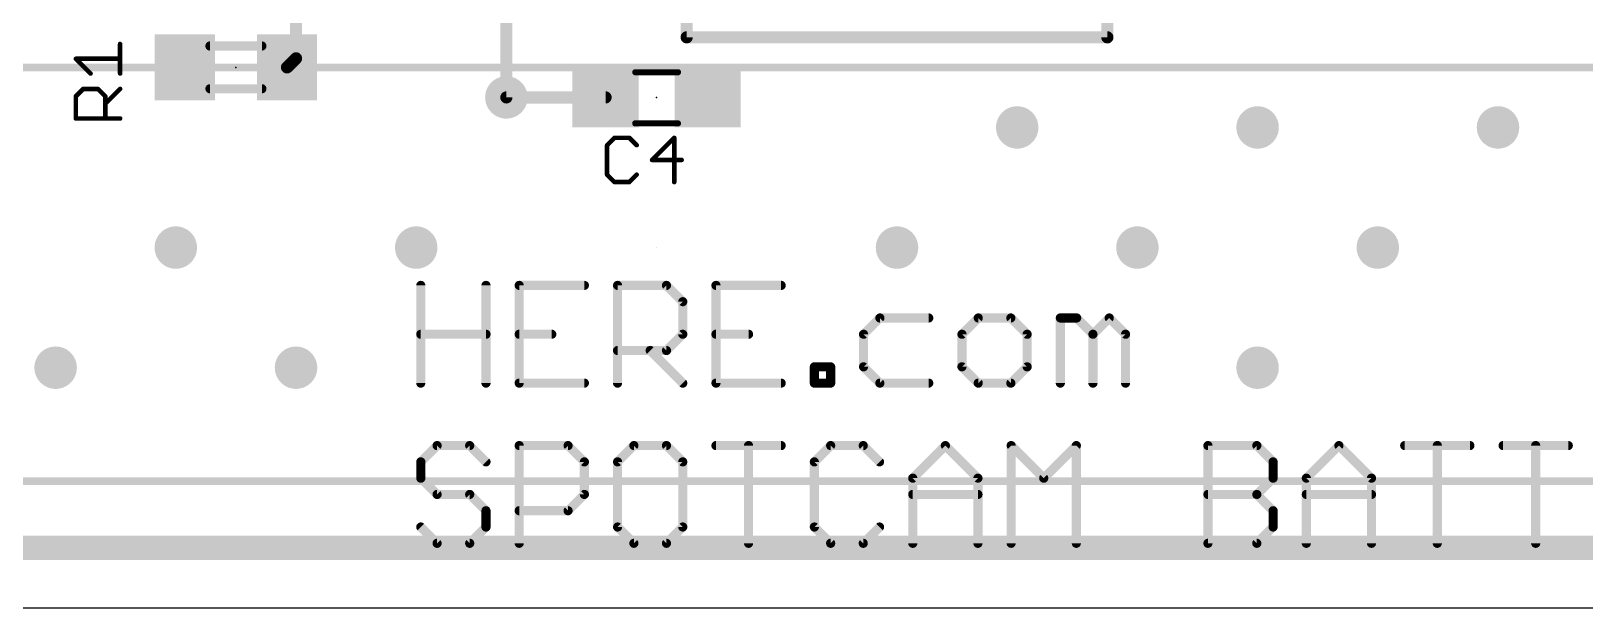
# Model space of a CAD drawing. Extents: x -1 to 111, y 0 to 43.
# Drawn here: x 54.59 to 80.45, y 0 to 9.6 of the extents above; entities that cross this region are included whole.
import ezdxf

# ---------------------------------------------------------------- set-up
doc = ezdxf.new("R2010")
doc.units = 0
for name, color, linetype in [('1', 22, 'CONTINUOUS'), ('15', 4, 'CONTINUOUS'), ('16', 175, 'CONTINUOUS'), ('18', 82, 'CONTINUOUS'), ('19', 53, 'CONTINUOUS'), ('2', 2, 'CONTINUOUS'), ('20', 7, 'CONTINUOUS'), ('21', 253, 'CONTINUOUS'), ('22', 253, 'CONTINUOUS'), ('23', 7, 'CONTINUOUS'), ('25', 253, 'CONTINUOUS'), ('51', 253, 'CONTINUOUS')]:
    doc.layers.add(name, color=color, linetype=linetype)

# ---------------------------------------------------------------- blocks, each defined once
blk = doc.blocks.new('RECT')
blk.add_solid([(-0.5, -0.5), (0.5, -0.5), (-0.5, 0.5), (0.5, 0.5)])
blk = doc.blocks.new('ROUNDV')
at = {"const_width": 0.5}
blk.add_lwpolyline([(0, -0.25, 1), (0, 0.25, 1), (0, -0.25)], format="xyb", dxfattribs=at)

msp = doc.modelspace()

# ---------------------------------------------------------------- linework, layer by layer
at = {"layer": '1'}
for points, const_width in [([(72.5, 9.5), (72.5, 17)], 0.2032), ([(65.5, 13.5), (65.5, 9.5)], 0.2032), ([(59, 9.15), (59, 10)], 0.2032), ([(65.5, 9.5), (72.5, 9.5)], 0.2032), ([(58.85, 9), (59, 9.15)], 0.2032), ([(62.5, 8.5), (64.15, 8.5)], 0.2032), ([(61.0762, 3.7432), (61.0762, 5.3702)], 0.1524), ([(62.1609, 5.3702), (62.1609, 3.7432)], 0.1524), ([(63.798, 5.3702), (62.7134, 5.3702)], 0.1524), ([(62.7134, 5.3702), (62.7134, 3.7432)], 0.1524), ([(64.3505, 3.7432), (64.3505, 5.3702)], 0.1524), ([(64.3505, 5.3702), (65.164, 5.3702)], 0.1524), ([(65.164, 5.3702), (65.4352, 5.099)], 0.1524), ([(67.0723, 5.3702), (65.9877, 5.3702)], 0.1524), ([(65.9877, 5.3702), (65.9877, 3.7432)], 0.1524), ([(65.4352, 5.099), (65.4352, 4.5567)], 0.1524), ([(68.7146, 4.8279), (68.4434, 4.5567)], 0.1524), ([(69.5281, 4.8279), (68.7146, 4.8279)], 0.1524), ([(70.3517, 4.8279), (70.0806, 4.5567)], 0.1524), ([(70.8941, 4.8279), (70.3517, 4.8279)], 0.1524), ([(71.1652, 4.5567), (70.8941, 4.8279)], 0.1524), ([(71.7177, 3.7432), (71.7177, 4.8279)], 0.1524), ([(71.7177, 4.8279), (71.9889, 4.8279)], 0.1524), ([(71.9889, 4.8279), (72.26, 4.5567)], 0.1524), ([(72.26, 4.5567), (72.5312, 4.8279)], 0.1524), ([(72.5312, 4.8279), (72.8024, 4.5567)], 0.1524), ([(61.0762, 4.5567), (62.1609, 4.5567)], 0.1524), ([(62.7134, 4.5567), (63.2557, 4.5567)], 0.1524), ([(65.4352, 4.5567), (65.164, 4.2855)], 0.1524), ([(65.9877, 4.5567), (66.53, 4.5567)], 0.1524), ([(68.4434, 4.5567), (68.4434, 4.0144)], 0.1524), ([(70.0806, 4.5567), (70.0806, 4.0144)], 0.1524), ([(71.1652, 4.0144), (71.1652, 4.5567)], 0.1524), ([(72.26, 4.5567), (72.26, 3.7432)], 0.1524), ([(72.8024, 4.5567), (72.8024, 3.7432)], 0.1524), ([(65.164, 4.2855), (64.3505, 4.2855)], 0.1524), ([(64.8928, 4.2855), (65.4352, 3.7432)], 0.1524), ([(67.6248, 3.7432), (67.6248, 4.0144)], 0.1524), ([(67.6248, 4.0144), (67.896, 4.0144)], 0.1524), ([(67.896, 4.0144), (67.896, 3.7432)], 0.1524), ([(68.4434, 4.0144), (68.7146, 3.7432)], 0.1524), ([(70.0806, 4.0144), (70.3517, 3.7432)], 0.1524), ([(70.8941, 3.7432), (71.1652, 4.0144)], 0.1524), ([(62.7134, 3.7432), (63.798, 3.7432)], 0.1524), ([(65.9877, 3.7432), (67.0723, 3.7432)], 0.1524), ([(67.896, 3.7432), (67.6248, 3.7432)], 0.1524), ([(68.7146, 3.7432), (69.5281, 3.7432)], 0.1524), ([(70.3517, 3.7432), (70.8941, 3.7432)], 0.1524), ([(61.3474, 2.7032), (61.0762, 2.432)], 0.1524), ([(61.8897, 2.7032), (61.3474, 2.7032)], 0.1524), ([(62.1609, 2.432), (61.8897, 2.7032)], 0.1524), ([(62.7134, 1.0762), (62.7134, 2.7032)], 0.1524), ([(62.7134, 2.7032), (63.5269, 2.7032)], 0.1524), ([(63.5269, 2.7032), (63.798, 2.432)], 0.1524), ([(64.6217, 2.7032), (64.3505, 2.432)], 0.1524), ([(65.164, 2.7032), (64.6217, 2.7032)], 0.1524), ([(65.4352, 2.432), (65.164, 2.7032)], 0.1524), ([(65.9877, 2.7032), (67.0723, 2.7032)], 0.1524), ([(66.53, 1.0762), (66.53, 2.7032)], 0.1524), ([(67.896, 2.7032), (67.6248, 2.432)], 0.1524), ([(68.4383, 2.7032), (67.896, 2.7032)], 0.1524), ([(68.7095, 2.432), (68.4383, 2.7032)], 0.1524), ([(69.262, 2.1609), (69.8043, 2.7032)], 0.1524), ([(69.8043, 2.7032), (70.3466, 2.1609)], 0.1524), ([(70.8991, 1.0762), (70.8991, 2.7032)], 0.1524), ([(70.8991, 2.7032), (71.4415, 2.1609)], 0.1524), ([(71.4415, 2.1609), (71.9838, 2.7032)], 0.1524), ([(71.9838, 2.7032), (71.9838, 1.0762)], 0.1524), ([(74.1735, 1.0762), (74.1735, 2.7032)], 0.1524), ([(74.1735, 2.7032), (74.9869, 2.7032)], 0.1524), ([(74.9869, 2.7032), (75.2581, 2.432)], 0.1524), ([(75.8106, 2.1609), (76.3529, 2.7032)], 0.1524), ([(76.3529, 2.7032), (76.8953, 2.1609)], 0.1524), ([(77.4478, 2.7032), (78.5324, 2.7032)], 0.1524), ([(77.9901, 1.0762), (77.9901, 2.7032)], 0.1524), ([(79.0849, 2.7032), (80.1696, 2.7032)], 0.1524), ([(79.6272, 1.0762), (79.6272, 2.7032)], 0.1524), ([(61.0762, 2.432), (61.0762, 2.1609)], 0.1524), ([(63.798, 2.432), (63.798, 1.8897)], 0.1524), ([(64.3505, 2.432), (64.3505, 1.3474)], 0.1524), ([(65.4352, 1.3474), (65.4352, 2.432)], 0.1524), ([(67.6248, 2.432), (67.6248, 1.3474)], 0.1524), ([(75.2581, 2.432), (75.2581, 2.1609)], 0.1524), ([(61.0762, 2.1609), (61.3474, 1.8897)], 0.1524), ([(69.262, 1.0762), (69.262, 2.1609)], 0.1524), ([(70.3466, 2.1609), (70.3466, 1.0762)], 0.1524), ([(75.2581, 2.1609), (74.9869, 1.8897)], 0.1524), ([(75.8106, 1.0762), (75.8106, 2.1609)], 0.1524), ([(76.8953, 2.1609), (76.8953, 1.0762)], 0.1524), ([(61.3474, 1.8897), (61.8897, 1.8897)], 0.1524), ([(61.8897, 1.8897), (62.1609, 1.6185)], 0.1524), ([(63.798, 1.8897), (63.5269, 1.6185)], 0.1524), ([(69.262, 1.8897), (70.3466, 1.8897)], 0.1524), ([(74.1735, 1.8897), (74.9869, 1.8897)], 0.1524), ([(74.9869, 1.8897), (75.2581, 1.6185)], 0.1524), ([(75.8106, 1.8897), (76.8953, 1.8897)], 0.1524), ([(62.1609, 1.6185), (62.1609, 1.3474)], 0.1524), ([(63.5269, 1.6185), (62.7134, 1.6185)], 0.1524), ([(75.2581, 1.6185), (75.2581, 1.3474)], 0.1524), ([(61.3474, 1.0762), (61.0762, 1.3474)], 0.1524), ([(62.1609, 1.3474), (61.8897, 1.0762)], 0.1524), ([(64.3505, 1.3474), (64.6217, 1.0762)], 0.1524), ([(65.164, 1.0762), (65.4352, 1.3474)], 0.1524), ([(67.6248, 1.3474), (67.896, 1.0762)], 0.1524), ([(68.4383, 1.0762), (68.7095, 1.3474)], 0.1524), ([(75.2581, 1.3474), (74.9869, 1.0762)], 0.1524), ([(87, 1), (10, 1)], 0.2032), ([(61.8897, 1.0762), (61.3474, 1.0762)], 0.1524), ([(64.6217, 1.0762), (65.164, 1.0762)], 0.1524), ([(67.896, 1.0762), (68.4383, 1.0762)], 0.1524), ([(74.9869, 1.0762), (74.1735, 1.0762)], 0.1524)]:
    msp.add_lwpolyline(points, dxfattribs=dict(at, const_width=const_width))
for points, const_width in [([(65.5, 9.5508, 1), (65.5, 9.4492)], 0.1016), ([(72.5, 9.4492, 1), (72.5, 9.5508)], 0.1016), ([(65.4492, 9.5, 1), (65.5508, 9.5)], 0.1016), ([(72.4492, 9.5, 1), (72.5508, 9.5)], 0.1016), ([(58.8141, 9.0359, 1), (58.8859, 8.9641)], 0.1016), ([(58.9492, 9.15, 1), (59.0508, 9.15)], 0.1016), ([(59.0359, 9.1141, 1), (58.9641, 9.1859)], 0.1016), ([(62.5, 8.5508, 1), (62.5, 8.4492)], 0.1016), ([(64.15, 8.4492, 1), (64.15, 8.5508)], 0.1016), ([(61.1143, 5.3702, 1), (61.0381, 5.3702)], 0.0762), ([(62.199, 5.3702, 1), (62.1228, 5.3702)], 0.0762), ([(62.7134, 5.4083, 1), (62.7134, 5.3321)], 0.0762), ([(62.7515, 5.3702, 1), (62.6753, 5.3702)], 0.0762), ([(63.798, 5.3321, 1), (63.798, 5.4083)], 0.0762), ([(64.3886, 5.3702, 1), (64.3124, 5.3702)], 0.0762), ([(64.3505, 5.4083, 1), (64.3505, 5.3321)], 0.0762), ([(65.1909, 5.3971, 1), (65.1371, 5.3432)], 0.0762), ([(65.164, 5.3321, 1), (65.164, 5.4083)], 0.0762), ([(65.9877, 5.4083, 1), (65.9877, 5.3321)], 0.0762), ([(66.0258, 5.3702, 1), (65.9496, 5.3702)], 0.0762), ([(67.0723, 5.3321, 1), (67.0723, 5.4083)], 0.0762), ([(65.4733, 5.099, 1), (65.3971, 5.099)], 0.0762), ([(65.4082, 5.0721, 1), (65.4621, 5.126)], 0.0762), ([(68.7146, 4.866, 1), (68.7146, 4.7898)], 0.0762), ([(68.7415, 4.8009, 1), (68.6876, 4.8548)], 0.0762), ([(69.5281, 4.7898, 1), (69.5281, 4.866)], 0.0762), ([(70.3517, 4.866, 1), (70.3517, 4.7898)], 0.0762), ([(70.3787, 4.8009, 1), (70.3248, 4.8548)], 0.0762), ([(70.921, 4.8548, 1), (70.8671, 4.8009)], 0.0762), ([(70.8941, 4.7898, 1), (70.8941, 4.866)], 0.0762), ([(71.7558, 4.8279, 1), (71.6796, 4.8279)], 0.0762), ([(71.7177, 4.866, 1), (71.7177, 4.7898)], 0.0762), ([(72.0158, 4.8548, 1), (71.9619, 4.8009)], 0.0762), ([(71.9889, 4.7898, 1), (71.9889, 4.866)], 0.0762), ([(72.5582, 4.8548, 1), (72.5043, 4.8009)], 0.0762), ([(72.5582, 4.8009, 1), (72.5043, 4.8548)], 0.0762), ([(61.0762, 4.5948, 1), (61.0762, 4.5186)], 0.0762), ([(62.1609, 4.5186, 1), (62.1609, 4.5948)], 0.0762), ([(62.7134, 4.5948, 1), (62.7134, 4.5186)], 0.0762), ([(63.2557, 4.5186, 1), (63.2557, 4.5948)], 0.0762), ([(65.3971, 4.5567, 1), (65.4733, 4.5567)], 0.0762), ([(65.4621, 4.5298, 1), (65.4082, 4.5836)], 0.0762), ([(65.9877, 4.5948, 1), (65.9877, 4.5186)], 0.0762), ([(66.53, 4.5186, 1), (66.53, 4.5948)], 0.0762), ([(68.4815, 4.5567, 1), (68.4053, 4.5567)], 0.0762), ([(68.4165, 4.5836, 1), (68.4703, 4.5298)], 0.0762), ([(70.1187, 4.5567, 1), (70.0425, 4.5567)], 0.0762), ([(70.0536, 4.5836, 1), (70.1075, 4.5298)], 0.0762), ([(71.2033, 4.5567, 1), (71.1271, 4.5567)], 0.0762), ([(71.1383, 4.5298, 1), (71.1922, 4.5836)], 0.0762), ([(72.2981, 4.5567, 1), (72.2219, 4.5567)], 0.0762), ([(72.2331, 4.5836, 1), (72.287, 4.5298)], 0.0762), ([(72.2331, 4.5298, 1), (72.287, 4.5836)], 0.0762), ([(72.8405, 4.5567, 1), (72.7643, 4.5567)], 0.0762), ([(72.7754, 4.5298, 1), (72.8293, 4.5836)], 0.0762), ([(64.3505, 4.3236, 1), (64.3505, 4.2474)], 0.0762), ([(64.9198, 4.3125, 1), (64.8659, 4.2586)], 0.0762), ([(65.1371, 4.3125, 1), (65.1909, 4.2586)], 0.0762), ([(65.164, 4.2474, 1), (65.164, 4.3236)], 0.0762), ([(67.6629, 4.0144, 1), (67.5867, 4.0144)], 0.0762), ([(67.6248, 4.0525, 1), (67.6248, 3.9763)], 0.0762), ([(67.9341, 4.0144, 1), (67.8579, 4.0144)], 0.0762), ([(67.896, 3.9763, 1), (67.896, 4.0525)], 0.0762), ([(68.4703, 4.0413, 1), (68.4165, 3.9874)], 0.0762), ([(68.4053, 4.0144, 1), (68.4815, 4.0144)], 0.0762), ([(70.1075, 4.0413, 1), (70.0536, 3.9874)], 0.0762), ([(70.0425, 4.0144, 1), (70.1187, 4.0144)], 0.0762), ([(71.1271, 4.0144, 1), (71.2033, 4.0144)], 0.0762), ([(71.1922, 3.9874, 1), (71.1383, 4.0413)], 0.0762), ([(61.0381, 3.7432, 1), (61.1143, 3.7432)], 0.0762), ([(62.1228, 3.7432, 1), (62.199, 3.7432)], 0.0762), ([(62.7134, 3.7813, 1), (62.7134, 3.7051)], 0.0762), ([(62.6753, 3.7432, 1), (62.7515, 3.7432)], 0.0762), ([(63.798, 3.7051, 1), (63.798, 3.7813)], 0.0762), ([(64.3124, 3.7432, 1), (64.3886, 3.7432)], 0.0762), ([(65.4082, 3.7163, 1), (65.4621, 3.7701)], 0.0762), ([(65.9877, 3.7813, 1), (65.9877, 3.7051)], 0.0762), ([(65.9496, 3.7432, 1), (66.0258, 3.7432)], 0.0762), ([(67.0723, 3.7051, 1), (67.0723, 3.7813)], 0.0762), ([(67.6248, 3.7813, 1), (67.6248, 3.7051)], 0.0762), ([(67.5867, 3.7432, 1), (67.6629, 3.7432)], 0.0762), ([(67.8579, 3.7432, 1), (67.9341, 3.7432)], 0.0762), ([(67.896, 3.7051, 1), (67.896, 3.7813)], 0.0762), ([(68.7146, 3.7813, 1), (68.7146, 3.7051)], 0.0762), ([(68.6876, 3.7163, 1), (68.7415, 3.7701)], 0.0762), ([(69.5281, 3.7051, 1), (69.5281, 3.7813)], 0.0762), ([(70.3517, 3.7813, 1), (70.3517, 3.7051)], 0.0762), ([(70.3248, 3.7163, 1), (70.3787, 3.7701)], 0.0762), ([(70.8671, 3.7701, 1), (70.921, 3.7163)], 0.0762), ([(70.8941, 3.7051, 1), (70.8941, 3.7813)], 0.0762), ([(71.6796, 3.7432, 1), (71.7558, 3.7432)], 0.0762), ([(72.2219, 3.7432, 1), (72.2981, 3.7432)], 0.0762), ([(72.7643, 3.7432, 1), (72.8405, 3.7432)], 0.0762), ([(61.3474, 2.7413, 1), (61.3474, 2.6651)], 0.0762), ([(61.3743, 2.6762, 1), (61.3204, 2.7301)], 0.0762), ([(61.9166, 2.7301, 1), (61.8628, 2.6762)], 0.0762), ([(61.8897, 2.6651, 1), (61.8897, 2.7413)], 0.0762), ([(62.7515, 2.7032, 1), (62.6753, 2.7032)], 0.0762), ([(62.7134, 2.7413, 1), (62.7134, 2.6651)], 0.0762), ([(63.5538, 2.7301, 1), (63.4999, 2.6762)], 0.0762), ([(63.5269, 2.6651, 1), (63.5269, 2.7413)], 0.0762), ([(64.6217, 2.7413, 1), (64.6217, 2.6651)], 0.0762), ([(64.6486, 2.6762, 1), (64.5947, 2.7301)], 0.0762), ([(65.1909, 2.7301, 1), (65.1371, 2.6762)], 0.0762), ([(65.164, 2.6651, 1), (65.164, 2.7413)], 0.0762), ([(65.9877, 2.7413, 1), (65.9877, 2.6651)], 0.0762), ([(66.5681, 2.7032, 1), (66.4919, 2.7032)], 0.0762), ([(67.0723, 2.6651, 1), (67.0723, 2.7413)], 0.0762), ([(67.896, 2.7413, 1), (67.896, 2.6651)], 0.0762), ([(67.9229, 2.6762, 1), (67.869, 2.7301)], 0.0762), ([(68.4653, 2.7301, 1), (68.4114, 2.6762)], 0.0762), ([(68.4383, 2.6651, 1), (68.4383, 2.7413)], 0.0762), ([(69.8313, 2.7301, 1), (69.7774, 2.6762)], 0.0762), ([(69.8313, 2.6762, 1), (69.7774, 2.7301)], 0.0762), ([(70.9372, 2.7032, 1), (70.861, 2.7032)], 0.0762), ([(70.9261, 2.7301, 1), (70.8722, 2.6762)], 0.0762), ([(72.0219, 2.7032, 1), (71.9457, 2.7032)], 0.0762), ([(72.0107, 2.6762, 1), (71.9569, 2.7301)], 0.0762), ([(74.2116, 2.7032, 1), (74.1354, 2.7032)], 0.0762), ([(74.1735, 2.7413, 1), (74.1735, 2.6651)], 0.0762), ([(75.0139, 2.7301, 1), (74.96, 2.6762)], 0.0762), ([(74.9869, 2.6651, 1), (74.9869, 2.7413)], 0.0762), ([(76.3799, 2.7301, 1), (76.326, 2.6762)], 0.0762), ([(76.3799, 2.6762, 1), (76.326, 2.7301)], 0.0762), ([(77.4478, 2.7413, 1), (77.4478, 2.6651)], 0.0762), ([(78.0282, 2.7032, 1), (77.952, 2.7032)], 0.0762), ([(78.5324, 2.6651, 1), (78.5324, 2.7413)], 0.0762), ([(79.0849, 2.7413, 1), (79.0849, 2.6651)], 0.0762), ([(79.6653, 2.7032, 1), (79.5891, 2.7032)], 0.0762), ([(80.1696, 2.6651, 1), (80.1696, 2.7413)], 0.0762), ([(61.1143, 2.432, 1), (61.0381, 2.432)], 0.0762), ([(61.0493, 2.459, 1), (61.1031, 2.4051)], 0.0762), ([(62.1339, 2.4051, 1), (62.1878, 2.459)], 0.0762), ([(63.8361, 2.432, 1), (63.7599, 2.432)], 0.0762), ([(63.7711, 2.4051, 1), (63.825, 2.459)], 0.0762), ([(64.3886, 2.432, 1), (64.3124, 2.432)], 0.0762), ([(64.3236, 2.459, 1), (64.3775, 2.4051)], 0.0762), ([(65.4733, 2.432, 1), (65.3971, 2.432)], 0.0762), ([(65.4082, 2.4051, 1), (65.4621, 2.459)], 0.0762), ([(67.6629, 2.432, 1), (67.5867, 2.432)], 0.0762), ([(67.5979, 2.459, 1), (67.6518, 2.4051)], 0.0762), ([(68.6825, 2.4051, 1), (68.7364, 2.459)], 0.0762), ([(75.2962, 2.432, 1), (75.22, 2.432)], 0.0762), ([(75.2312, 2.4051, 1), (75.285, 2.459)], 0.0762), ([(61.1031, 2.1878, 1), (61.0493, 2.1339)], 0.0762), ([(61.0381, 2.1609, 1), (61.1143, 2.1609)], 0.0762), ([(69.235, 2.1878, 1), (69.2889, 2.1339)], 0.0762), ([(69.3001, 2.1609, 1), (69.2239, 2.1609)], 0.0762), ([(70.3847, 2.1609, 1), (70.3085, 2.1609)], 0.0762), ([(70.3197, 2.1339, 1), (70.3736, 2.1878)], 0.0762), ([(71.4145, 2.1878, 1), (71.4684, 2.1339)], 0.0762), ([(71.4145, 2.1339, 1), (71.4684, 2.1878)], 0.0762), ([(75.22, 2.1609, 1), (75.2962, 2.1609)], 0.0762), ([(75.2851, 2.1339, 1), (75.2312, 2.1878)], 0.0762), ([(75.8487, 2.1609, 1), (75.7725, 2.1609)], 0.0762), ([(75.7837, 2.1878, 1), (75.8375, 2.1339)], 0.0762), ([(76.9334, 2.1609, 1), (76.8572, 2.1609)], 0.0762), ([(76.8683, 2.1339, 1), (76.9222, 2.1878)], 0.0762), ([(61.3474, 1.9278, 1), (61.3474, 1.8516)], 0.0762), ([(61.3204, 1.8628, 1), (61.3743, 1.9166)], 0.0762), ([(61.9166, 1.9166, 1), (61.8628, 1.8628)], 0.0762), ([(61.8897, 1.8516, 1), (61.8897, 1.9278)], 0.0762), ([(63.7599, 1.8897, 1), (63.8361, 1.8897)], 0.0762), ([(63.825, 1.8628, 1), (63.7711, 1.9166)], 0.0762), ([(69.262, 1.9278, 1), (69.262, 1.8516)], 0.0762), ([(70.3466, 1.8516, 1), (70.3466, 1.9278)], 0.0762), ([(74.1735, 1.9278, 1), (74.1735, 1.8516)], 0.0762), ([(75.0139, 1.9166, 1), (74.96, 1.8628)], 0.0762), ([(74.96, 1.9166, 1), (75.0139, 1.8628)], 0.0762), ([(74.9869, 1.8516, 1), (74.9869, 1.9278)], 0.0762), ([(75.8106, 1.9278, 1), (75.8106, 1.8516)], 0.0762), ([(76.8953, 1.8516, 1), (76.8953, 1.9278)], 0.0762), ([(62.199, 1.6185, 1), (62.1228, 1.6185)], 0.0762), ([(62.1339, 1.5916, 1), (62.1878, 1.6455)], 0.0762), ([(62.7134, 1.6566, 1), (62.7134, 1.5804)], 0.0762), ([(63.4999, 1.6455, 1), (63.5538, 1.5916)], 0.0762), ([(63.5269, 1.5804, 1), (63.5269, 1.6566)], 0.0762), ([(75.2962, 1.6185, 1), (75.22, 1.6185)], 0.0762), ([(75.2312, 1.5916, 1), (75.2851, 1.6455)], 0.0762), ([(61.1031, 1.3743, 1), (61.0493, 1.3204)], 0.0762), ([(62.1228, 1.3474, 1), (62.199, 1.3474)], 0.0762), ([(62.1878, 1.3204, 1), (62.1339, 1.3743)], 0.0762), ([(64.3775, 1.3743, 1), (64.3236, 1.3204)], 0.0762), ([(64.3124, 1.3474, 1), (64.3886, 1.3474)], 0.0762), ([(65.3971, 1.3474, 1), (65.4733, 1.3474)], 0.0762), ([(65.4621, 1.3204, 1), (65.4082, 1.3743)], 0.0762), ([(67.6518, 1.3743, 1), (67.5979, 1.3204)], 0.0762), ([(67.5867, 1.3474, 1), (67.6629, 1.3474)], 0.0762), ([(68.7364, 1.3204, 1), (68.6825, 1.3743)], 0.0762), ([(75.22, 1.3474, 1), (75.2962, 1.3474)], 0.0762), ([(75.285, 1.3204, 1), (75.2312, 1.3743)], 0.0762), ([(61.3474, 1.1143, 1), (61.3474, 1.0381)], 0.0762), ([(61.3204, 1.0493, 1), (61.3743, 1.1031)], 0.0762), ([(61.8628, 1.1031, 1), (61.9166, 1.0493)], 0.0762), ([(61.8897, 1.0381, 1), (61.8897, 1.1143)], 0.0762), ([(62.6753, 1.0762, 1), (62.7515, 1.0762)], 0.0762), ([(64.6217, 1.1143, 1), (64.6217, 1.0381)], 0.0762), ([(64.5947, 1.0493, 1), (64.6486, 1.1031)], 0.0762), ([(65.1371, 1.1031, 1), (65.1909, 1.0493)], 0.0762), ([(65.164, 1.0381, 1), (65.164, 1.1143)], 0.0762), ([(66.4919, 1.0762, 1), (66.5681, 1.0762)], 0.0762), ([(67.896, 1.1143, 1), (67.896, 1.0381)], 0.0762), ([(67.869, 1.0493, 1), (67.9229, 1.1031)], 0.0762), ([(68.4114, 1.1031, 1), (68.4653, 1.0493)], 0.0762), ([(68.4383, 1.0381, 1), (68.4383, 1.1143)], 0.0762), ([(69.2239, 1.0762, 1), (69.3001, 1.0762)], 0.0762), ([(70.3085, 1.0762, 1), (70.3847, 1.0762)], 0.0762), ([(70.861, 1.0762, 1), (70.9372, 1.0762)], 0.0762), ([(71.9457, 1.0762, 1), (72.0219, 1.0762)], 0.0762), ([(74.1735, 1.1143, 1), (74.1735, 1.0381)], 0.0762), ([(74.1354, 1.0762, 1), (74.2116, 1.0762)], 0.0762), ([(74.96, 1.1031, 1), (75.0139, 1.0493)], 0.0762), ([(74.9869, 1.0381, 1), (74.9869, 1.1143)], 0.0762), ([(75.7725, 1.0762, 1), (75.8487, 1.0762)], 0.0762), ([(76.8572, 1.0762, 1), (76.9334, 1.0762)], 0.0762), ([(77.952, 1.0762, 1), (78.0282, 1.0762)], 0.0762), ([(79.5891, 1.0762, 1), (79.6653, 1.0762)], 0.0762)]:
    msp.add_lwpolyline(points, format="xyb", dxfattribs=dict(at, const_width=const_width))
at = {"layer": '15', "const_width": 0.4064}
msp.add_lwpolyline([(19, 1), (109, 1)], dxfattribs=at)
at = {"layer": '16', "const_width": 0.2032}
msp.add_lwpolyline([(109, 1), (1, 1)], dxfattribs=at)
at = {"layer": '19'}
msp.add_line((65, 6), (65, 6), dxfattribs=at)
at = {"layer": '2'}
for points, const_width in [([(62.5, 14.5), (62.5, 8.5)], 0.2032), ([(1, 1), (109, 1)], 0.4064)]:
    msp.add_lwpolyline(points, dxfattribs=dict(at, const_width=const_width))
at = {"layer": '2', "const_width": 0.1016}
msp.add_lwpolyline([(62.4492, 8.5, 1), (62.5508, 8.5)], format="xyb", dxfattribs=at)
at = {"layer": '20'}
msp.add_line((0, 0), (110, 0), dxfattribs=at)
at = {"layer": '21', "const_width": 0.1524}
for points in [[(61.0762, 3.7432), (61.0762, 5.3702)], [(62.1609, 5.3702), (62.1609, 3.7432)], [(63.798, 5.3702), (62.7134, 5.3702)], [(62.7134, 5.3702), (62.7134, 3.7432)], [(64.3505, 3.7432), (64.3505, 5.3702)], [(64.3505, 5.3702), (65.164, 5.3702)], [(65.164, 5.3702), (65.4352, 5.099)], [(67.0723, 5.3702), (65.9877, 5.3702)], [(65.9877, 5.3702), (65.9877, 3.7432)], [(65.4352, 5.099), (65.4352, 4.5567)], [(68.7146, 4.8279), (68.4434, 4.5567)], [(69.5281, 4.8279), (68.7146, 4.8279)], [(70.3517, 4.8279), (70.0806, 4.5567)], [(70.8941, 4.8279), (70.3517, 4.8279)], [(71.1652, 4.5567), (70.8941, 4.8279)], [(71.7177, 3.7432), (71.7177, 4.8279)], [(71.7177, 4.8279), (71.9889, 4.8279)], [(71.9889, 4.8279), (72.26, 4.5567)], [(72.26, 4.5567), (72.5312, 4.8279)], [(72.5312, 4.8279), (72.8024, 4.5567)], [(61.0762, 4.5567), (62.1609, 4.5567)], [(62.7134, 4.5567), (63.2557, 4.5567)], [(65.4352, 4.5567), (65.164, 4.2855)], [(65.9877, 4.5567), (66.53, 4.5567)], [(68.4434, 4.5567), (68.4434, 4.0144)], [(70.0806, 4.5567), (70.0806, 4.0144)], [(71.1652, 4.0144), (71.1652, 4.5567)], [(72.26, 4.5567), (72.26, 3.7432)], [(72.8024, 4.5567), (72.8024, 3.7432)], [(65.164, 4.2855), (64.3505, 4.2855)], [(64.8928, 4.2855), (65.4352, 3.7432)], [(67.6248, 3.7432), (67.6248, 4.0144)], [(67.6248, 4.0144), (67.896, 4.0144)], [(67.896, 4.0144), (67.896, 3.7432)], [(68.4434, 4.0144), (68.7146, 3.7432)], [(70.0806, 4.0144), (70.3517, 3.7432)], [(70.8941, 3.7432), (71.1652, 4.0144)], [(62.7134, 3.7432), (63.798, 3.7432)], [(65.9877, 3.7432), (67.0723, 3.7432)], [(67.896, 3.7432), (67.6248, 3.7432)], [(68.7146, 3.7432), (69.5281, 3.7432)], [(70.3517, 3.7432), (70.8941, 3.7432)], [(61.3474, 2.7032), (61.0762, 2.432)], [(61.8897, 2.7032), (61.3474, 2.7032)], [(62.1609, 2.432), (61.8897, 2.7032)], [(62.7134, 1.0762), (62.7134, 2.7032)], [(62.7134, 2.7032), (63.5269, 2.7032)], [(63.5269, 2.7032), (63.798, 2.432)], [(64.6217, 2.7032), (64.3505, 2.432)], [(65.164, 2.7032), (64.6217, 2.7032)], [(65.4352, 2.432), (65.164, 2.7032)], [(65.9877, 2.7032), (67.0723, 2.7032)], [(66.53, 1.0762), (66.53, 2.7032)], [(67.896, 2.7032), (67.6248, 2.432)], [(68.4383, 2.7032), (67.896, 2.7032)], [(68.7095, 2.432), (68.4383, 2.7032)], [(69.262, 2.1609), (69.8043, 2.7032)], [(69.8043, 2.7032), (70.3466, 2.1609)], [(70.8991, 1.0762), (70.8991, 2.7032)], [(70.8991, 2.7032), (71.4415, 2.1609)], [(71.4415, 2.1609), (71.9838, 2.7032)], [(71.9838, 2.7032), (71.9838, 1.0762)], [(74.1735, 1.0762), (74.1735, 2.7032)], [(74.1735, 2.7032), (74.9869, 2.7032)], [(74.9869, 2.7032), (75.2581, 2.432)], [(75.8106, 2.1609), (76.3529, 2.7032)], [(76.3529, 2.7032), (76.8953, 2.1609)], [(77.4478, 2.7032), (78.5324, 2.7032)], [(77.9901, 1.0762), (77.9901, 2.7032)], [(79.0849, 2.7032), (80.1696, 2.7032)], [(79.6272, 1.0762), (79.6272, 2.7032)], [(61.0762, 2.432), (61.0762, 2.1609)], [(63.798, 2.432), (63.798, 1.8897)], [(64.3505, 2.432), (64.3505, 1.3474)], [(65.4352, 1.3474), (65.4352, 2.432)], [(67.6248, 2.432), (67.6248, 1.3474)], [(75.2581, 2.432), (75.2581, 2.1609)], [(61.0762, 2.1609), (61.3474, 1.8897)], [(69.262, 1.0762), (69.262, 2.1609)], [(70.3466, 2.1609), (70.3466, 1.0762)], [(75.2581, 2.1609), (74.9869, 1.8897)], [(75.8106, 1.0762), (75.8106, 2.1609)], [(76.8953, 2.1609), (76.8953, 1.0762)], [(61.3474, 1.8897), (61.8897, 1.8897)], [(61.8897, 1.8897), (62.1609, 1.6185)], [(63.798, 1.8897), (63.5269, 1.6185)], [(69.262, 1.8897), (70.3466, 1.8897)], [(74.1735, 1.8897), (74.9869, 1.8897)], [(74.9869, 1.8897), (75.2581, 1.6185)], [(75.8106, 1.8897), (76.8953, 1.8897)], [(62.1609, 1.6185), (62.1609, 1.3474)], [(63.5269, 1.6185), (62.7134, 1.6185)], [(75.2581, 1.6185), (75.2581, 1.3474)], [(61.3474, 1.0762), (61.0762, 1.3474)], [(62.1609, 1.3474), (61.8897, 1.0762)], [(64.3505, 1.3474), (64.6217, 1.0762)], [(65.164, 1.0762), (65.4352, 1.3474)], [(67.6248, 1.3474), (67.896, 1.0762)], [(68.4383, 1.0762), (68.7095, 1.3474)], [(75.2581, 1.3474), (74.9869, 1.0762)], [(61.8897, 1.0762), (61.3474, 1.0762)], [(64.6217, 1.0762), (65.164, 1.0762)], [(67.896, 1.0762), (68.4383, 1.0762)], [(74.9869, 1.0762), (74.1735, 1.0762)]]:
    msp.add_lwpolyline(points, dxfattribs=at)
at = {"layer": '21', "const_width": 0.0762}
for points in [[(61.1143, 5.3702, 1), (61.0381, 5.3702)], [(62.199, 5.3702, 1), (62.1228, 5.3702)], [(62.7134, 5.4083, 1), (62.7134, 5.3321)], [(62.7515, 5.3702, 1), (62.6753, 5.3702)], [(63.798, 5.3321, 1), (63.798, 5.4083)], [(64.3886, 5.3702, 1), (64.3124, 5.3702)], [(64.3505, 5.4083, 1), (64.3505, 5.3321)], [(65.1909, 5.3971, 1), (65.1371, 5.3432)], [(65.164, 5.3321, 1), (65.164, 5.4083)], [(65.9877, 5.4083, 1), (65.9877, 5.3321)], [(66.0258, 5.3702, 1), (65.9496, 5.3702)], [(67.0723, 5.3321, 1), (67.0723, 5.4083)], [(65.4733, 5.099, 1), (65.3971, 5.099)], [(65.4082, 5.0721, 1), (65.4621, 5.126)], [(68.7146, 4.866, 1), (68.7146, 4.7898)], [(68.7415, 4.8009, 1), (68.6876, 4.8548)], [(69.5281, 4.7898, 1), (69.5281, 4.866)], [(70.3517, 4.866, 1), (70.3517, 4.7898)], [(70.3787, 4.8009, 1), (70.3248, 4.8548)], [(70.921, 4.8548, 1), (70.8671, 4.8009)], [(70.8941, 4.7898, 1), (70.8941, 4.866)], [(71.7558, 4.8279, 1), (71.6796, 4.8279)], [(71.7177, 4.866, 1), (71.7177, 4.7898)], [(72.0158, 4.8548, 1), (71.9619, 4.8009)], [(71.9889, 4.7898, 1), (71.9889, 4.866)], [(72.5582, 4.8548, 1), (72.5043, 4.8009)], [(72.5582, 4.8009, 1), (72.5043, 4.8548)], [(61.0762, 4.5948, 1), (61.0762, 4.5186)], [(62.1609, 4.5186, 1), (62.1609, 4.5948)], [(62.7134, 4.5948, 1), (62.7134, 4.5186)], [(63.2557, 4.5186, 1), (63.2557, 4.5948)], [(65.3971, 4.5567, 1), (65.4733, 4.5567)], [(65.4621, 4.5298, 1), (65.4082, 4.5836)], [(65.9877, 4.5948, 1), (65.9877, 4.5186)], [(66.53, 4.5186, 1), (66.53, 4.5948)], [(68.4815, 4.5567, 1), (68.4053, 4.5567)], [(68.4165, 4.5836, 1), (68.4703, 4.5298)], [(70.1187, 4.5567, 1), (70.0425, 4.5567)], [(70.0536, 4.5836, 1), (70.1075, 4.5298)], [(71.2033, 4.5567, 1), (71.1271, 4.5567)], [(71.1383, 4.5298, 1), (71.1922, 4.5836)], [(72.2981, 4.5567, 1), (72.2219, 4.5567)], [(72.2331, 4.5836, 1), (72.287, 4.5298)], [(72.2331, 4.5298, 1), (72.287, 4.5836)], [(72.8405, 4.5567, 1), (72.7643, 4.5567)], [(72.7754, 4.5298, 1), (72.8293, 4.5836)], [(64.3505, 4.3236, 1), (64.3505, 4.2474)], [(64.9198, 4.3125, 1), (64.8659, 4.2586)], [(65.1371, 4.3125, 1), (65.1909, 4.2586)], [(65.164, 4.2474, 1), (65.164, 4.3236)], [(67.6629, 4.0144, 1), (67.5867, 4.0144)], [(67.6248, 4.0525, 1), (67.6248, 3.9763)], [(67.9341, 4.0144, 1), (67.8579, 4.0144)], [(67.896, 3.9763, 1), (67.896, 4.0525)], [(68.4703, 4.0413, 1), (68.4165, 3.9874)], [(68.4053, 4.0144, 1), (68.4815, 4.0144)], [(70.1075, 4.0413, 1), (70.0536, 3.9874)], [(70.0425, 4.0144, 1), (70.1187, 4.0144)], [(71.1271, 4.0144, 1), (71.2033, 4.0144)], [(71.1922, 3.9874, 1), (71.1383, 4.0413)], [(61.0381, 3.7432, 1), (61.1143, 3.7432)], [(62.1228, 3.7432, 1), (62.199, 3.7432)], [(62.7134, 3.7813, 1), (62.7134, 3.7051)], [(62.6753, 3.7432, 1), (62.7515, 3.7432)], [(63.798, 3.7051, 1), (63.798, 3.7813)], [(64.3124, 3.7432, 1), (64.3886, 3.7432)], [(65.4082, 3.7163, 1), (65.4621, 3.7701)], [(65.9877, 3.7813, 1), (65.9877, 3.7051)], [(65.9496, 3.7432, 1), (66.0258, 3.7432)], [(67.0723, 3.7051, 1), (67.0723, 3.7813)], [(67.6248, 3.7813, 1), (67.6248, 3.7051)], [(67.5867, 3.7432, 1), (67.6629, 3.7432)], [(67.8579, 3.7432, 1), (67.9341, 3.7432)], [(67.896, 3.7051, 1), (67.896, 3.7813)], [(68.7146, 3.7813, 1), (68.7146, 3.7051)], [(68.6876, 3.7163, 1), (68.7415, 3.7701)], [(69.5281, 3.7051, 1), (69.5281, 3.7813)], [(70.3517, 3.7813, 1), (70.3517, 3.7051)], [(70.3248, 3.7163, 1), (70.3787, 3.7701)], [(70.8671, 3.7701, 1), (70.921, 3.7163)], [(70.8941, 3.7051, 1), (70.8941, 3.7813)], [(71.6796, 3.7432, 1), (71.7558, 3.7432)], [(72.2219, 3.7432, 1), (72.2981, 3.7432)], [(72.7643, 3.7432, 1), (72.8405, 3.7432)], [(61.3474, 2.7413, 1), (61.3474, 2.6651)], [(61.3743, 2.6762, 1), (61.3204, 2.7301)], [(61.9166, 2.7301, 1), (61.8628, 2.6762)], [(61.8897, 2.6651, 1), (61.8897, 2.7413)], [(62.7515, 2.7032, 1), (62.6753, 2.7032)], [(62.7134, 2.7413, 1), (62.7134, 2.6651)], [(63.5538, 2.7301, 1), (63.4999, 2.6762)], [(63.5269, 2.6651, 1), (63.5269, 2.7413)], [(64.6217, 2.7413, 1), (64.6217, 2.6651)], [(64.6486, 2.6762, 1), (64.5947, 2.7301)], [(65.1909, 2.7301, 1), (65.1371, 2.6762)], [(65.164, 2.6651, 1), (65.164, 2.7413)], [(65.9877, 2.7413, 1), (65.9877, 2.6651)], [(66.5681, 2.7032, 1), (66.4919, 2.7032)], [(67.0723, 2.6651, 1), (67.0723, 2.7413)], [(67.896, 2.7413, 1), (67.896, 2.6651)], [(67.9229, 2.6762, 1), (67.869, 2.7301)], [(68.4653, 2.7301, 1), (68.4114, 2.6762)], [(68.4383, 2.6651, 1), (68.4383, 2.7413)], [(69.8313, 2.7301, 1), (69.7774, 2.6762)], [(69.8313, 2.6762, 1), (69.7774, 2.7301)], [(70.9372, 2.7032, 1), (70.861, 2.7032)], [(70.9261, 2.7301, 1), (70.8722, 2.6762)], [(72.0219, 2.7032, 1), (71.9457, 2.7032)], [(72.0107, 2.6762, 1), (71.9569, 2.7301)], [(74.2116, 2.7032, 1), (74.1354, 2.7032)], [(74.1735, 2.7413, 1), (74.1735, 2.6651)], [(75.0139, 2.7301, 1), (74.96, 2.6762)], [(74.9869, 2.6651, 1), (74.9869, 2.7413)], [(76.3799, 2.7301, 1), (76.326, 2.6762)], [(76.3799, 2.6762, 1), (76.326, 2.7301)], [(77.4478, 2.7413, 1), (77.4478, 2.6651)], [(78.0282, 2.7032, 1), (77.952, 2.7032)], [(78.5324, 2.6651, 1), (78.5324, 2.7413)], [(79.0849, 2.7413, 1), (79.0849, 2.6651)], [(79.6653, 2.7032, 1), (79.5891, 2.7032)], [(80.1696, 2.6651, 1), (80.1696, 2.7413)], [(61.1143, 2.432, 1), (61.0381, 2.432)], [(61.0493, 2.459, 1), (61.1031, 2.4051)], [(62.1339, 2.4051, 1), (62.1878, 2.459)], [(63.8361, 2.432, 1), (63.7599, 2.432)], [(63.7711, 2.4051, 1), (63.825, 2.459)], [(64.3886, 2.432, 1), (64.3124, 2.432)], [(64.3236, 2.459, 1), (64.3775, 2.4051)], [(65.4733, 2.432, 1), (65.3971, 2.432)], [(65.4082, 2.4051, 1), (65.4621, 2.459)], [(67.6629, 2.432, 1), (67.5867, 2.432)], [(67.5979, 2.459, 1), (67.6518, 2.4051)], [(68.6825, 2.4051, 1), (68.7364, 2.459)], [(75.2962, 2.432, 1), (75.22, 2.432)], [(75.2312, 2.4051, 1), (75.285, 2.459)], [(61.1031, 2.1878, 1), (61.0493, 2.1339)], [(61.0381, 2.1609, 1), (61.1143, 2.1609)], [(69.235, 2.1878, 1), (69.2889, 2.1339)], [(69.3001, 2.1609, 1), (69.2239, 2.1609)], [(70.3847, 2.1609, 1), (70.3085, 2.1609)], [(70.3197, 2.1339, 1), (70.3736, 2.1878)], [(71.4145, 2.1878, 1), (71.4684, 2.1339)], [(71.4145, 2.1339, 1), (71.4684, 2.1878)], [(75.22, 2.1609, 1), (75.2962, 2.1609)], [(75.2851, 2.1339, 1), (75.2312, 2.1878)], [(75.8487, 2.1609, 1), (75.7725, 2.1609)], [(75.7837, 2.1878, 1), (75.8375, 2.1339)], [(76.9334, 2.1609, 1), (76.8572, 2.1609)], [(76.8683, 2.1339, 1), (76.9222, 2.1878)], [(61.3474, 1.9278, 1), (61.3474, 1.8516)], [(61.3204, 1.8628, 1), (61.3743, 1.9166)], [(61.9166, 1.9166, 1), (61.8628, 1.8628)], [(61.8897, 1.8516, 1), (61.8897, 1.9278)], [(63.7599, 1.8897, 1), (63.8361, 1.8897)], [(63.825, 1.8628, 1), (63.7711, 1.9166)], [(69.262, 1.9278, 1), (69.262, 1.8516)], [(70.3466, 1.8516, 1), (70.3466, 1.9278)], [(74.1735, 1.9278, 1), (74.1735, 1.8516)], [(75.0139, 1.9166, 1), (74.96, 1.8628)], [(74.96, 1.9166, 1), (75.0139, 1.8628)], [(74.9869, 1.8516, 1), (74.9869, 1.9278)], [(75.8106, 1.9278, 1), (75.8106, 1.8516)], [(76.8953, 1.8516, 1), (76.8953, 1.9278)], [(62.199, 1.6185, 1), (62.1228, 1.6185)], [(62.1339, 1.5916, 1), (62.1878, 1.6455)], [(62.7134, 1.6566, 1), (62.7134, 1.5804)], [(63.4999, 1.6455, 1), (63.5538, 1.5916)], [(63.5269, 1.5804, 1), (63.5269, 1.6566)], [(75.2962, 1.6185, 1), (75.22, 1.6185)], [(75.2312, 1.5916, 1), (75.2851, 1.6455)], [(61.1031, 1.3743, 1), (61.0493, 1.3204)], [(62.1228, 1.3474, 1), (62.199, 1.3474)], [(62.1878, 1.3204, 1), (62.1339, 1.3743)], [(64.3775, 1.3743, 1), (64.3236, 1.3204)], [(64.3124, 1.3474, 1), (64.3886, 1.3474)], [(65.3971, 1.3474, 1), (65.4733, 1.3474)], [(65.4621, 1.3204, 1), (65.4082, 1.3743)], [(67.6518, 1.3743, 1), (67.5979, 1.3204)], [(67.5867, 1.3474, 1), (67.6629, 1.3474)], [(68.7364, 1.3204, 1), (68.6825, 1.3743)], [(75.22, 1.3474, 1), (75.2962, 1.3474)], [(75.285, 1.3204, 1), (75.2312, 1.3743)], [(61.3474, 1.1143, 1), (61.3474, 1.0381)], [(61.3204, 1.0493, 1), (61.3743, 1.1031)], [(61.8628, 1.1031, 1), (61.9166, 1.0493)], [(61.8897, 1.0381, 1), (61.8897, 1.1143)], [(62.6753, 1.0762, 1), (62.7515, 1.0762)], [(64.6217, 1.1143, 1), (64.6217, 1.0381)], [(64.5947, 1.0493, 1), (64.6486, 1.1031)], [(65.1371, 1.1031, 1), (65.1909, 1.0493)], [(65.164, 1.0381, 1), (65.164, 1.1143)], [(66.4919, 1.0762, 1), (66.5681, 1.0762)], [(67.896, 1.1143, 1), (67.896, 1.0381)], [(67.869, 1.0493, 1), (67.9229, 1.1031)], [(68.4114, 1.1031, 1), (68.4653, 1.0493)], [(68.4383, 1.0381, 1), (68.4383, 1.1143)], [(69.2239, 1.0762, 1), (69.3001, 1.0762)], [(70.3085, 1.0762, 1), (70.3847, 1.0762)], [(70.861, 1.0762, 1), (70.9372, 1.0762)], [(71.9457, 1.0762, 1), (72.0219, 1.0762)], [(74.1735, 1.1143, 1), (74.1735, 1.0381)], [(74.1354, 1.0762, 1), (74.2116, 1.0762)], [(74.96, 1.1031, 1), (75.0139, 1.0493)], [(74.9869, 1.0381, 1), (74.9869, 1.1143)], [(75.7725, 1.0762, 1), (75.8487, 1.0762)], [(76.8572, 1.0762, 1), (76.9334, 1.0762)], [(77.952, 1.0762, 1), (78.0282, 1.0762)], [(79.5891, 1.0762, 1), (79.6653, 1.0762)]]:
    msp.add_lwpolyline(points, format="xyb", dxfattribs=at)
at = {"layer": '22', "const_width": 0.127}
for points in [[(91, 9), (19, 9)], [(16.47, 2.11), (93.53, 2.11)]]:
    msp.add_lwpolyline(points, dxfattribs=at)
at = {"layer": '23'}
for p in [(58, 9), (65, 8.5)]:
    msp.add_point(p, dxfattribs=at)
at = {"layer": '25', "const_width": 0.0762}
for points in [[(56.0729, 8.8975), (56.0729, 9.389)], [(55.5814, 8.8975), (55.3357, 9.1433)], [(55.3357, 9.1433), (56.0729, 9.1433)], [(55.3357, 8.5177), (55.4585, 8.6406)], [(55.3357, 8.1491), (55.3357, 8.5177)], [(55.4585, 8.6406), (55.7043, 8.6406)], [(55.7043, 8.6406), (55.8272, 8.5177)], [(55.8272, 8.3948), (56.0729, 8.6406)], [(55.8272, 8.5177), (55.8272, 8.1491)], [(56.0729, 8.1491), (55.3357, 8.1491)], [(64.2991, 7.8275), (64.1763, 7.7047)], [(64.5449, 7.8275), (64.2991, 7.8275)], [(64.6678, 7.7047), (64.5449, 7.8275)], [(65.2933, 7.8275), (64.9247, 7.4589)], [(65.2933, 7.0903), (65.2933, 7.8275)], [(64.1763, 7.7047), (64.1763, 7.2132)], [(64.1763, 7.2132), (64.2991, 7.0903)], [(64.5449, 7.0903), (64.6678, 7.2132)], [(64.9247, 7.4589), (65.4162, 7.4589)], [(64.2991, 7.0903), (64.5449, 7.0903)]]:
    msp.add_lwpolyline(points, dxfattribs=at)
at = {"layer": '25', "const_width": 0.0381}
for points in [[(56.092, 9.389, 1), (56.0539, 9.389)], [(55.3357, 9.1623, 1), (55.3357, 9.1242)], [(55.3491, 9.1567, 1), (55.3222, 9.1298)], [(56.0729, 9.1242, 1), (56.0729, 9.1623)], [(55.5679, 8.884, 1), (55.5949, 8.911)], [(56.0539, 8.8975, 1), (56.092, 8.8975)], [(55.3222, 8.5312, 1), (55.3491, 8.5042)], [(55.3547, 8.5177, 1), (55.3166, 8.5177)], [(55.4585, 8.6596, 1), (55.4585, 8.6215)], [(55.472, 8.6271, 1), (55.4451, 8.6541)], [(55.7178, 8.6541, 1), (55.6908, 8.6271)], [(55.7043, 8.6215, 1), (55.7043, 8.6596)], [(55.8462, 8.5177, 1), (55.8081, 8.5177)], [(55.8137, 8.5042, 1), (55.8406, 8.5312)], [(56.0864, 8.6271, 1), (56.0594, 8.6541)], [(55.8137, 8.4083, 1), (55.8406, 8.3814)], [(55.3357, 8.1682, 1), (55.3357, 8.1301)], [(55.3166, 8.1491, 1), (55.3547, 8.1491)], [(55.8081, 8.1491, 1), (55.8462, 8.1491)], [(56.0729, 8.1301, 1), (56.0729, 8.1682)], [(64.2991, 7.8466, 1), (64.2991, 7.8085)], [(64.3126, 7.8141, 1), (64.2857, 7.841)], [(64.5584, 7.841, 1), (64.5314, 7.8141)], [(64.5449, 7.8085, 1), (64.5449, 7.8466)], [(65.3123, 7.8275, 1), (65.2742, 7.8275)], [(65.3068, 7.8141, 1), (65.2798, 7.841)], [(64.1953, 7.7047, 1), (64.1572, 7.7047)], [(64.1628, 7.7181, 1), (64.1897, 7.6912)], [(64.6543, 7.6912, 1), (64.6812, 7.7181)], [(64.1897, 7.2266, 1), (64.1628, 7.1997)], [(64.6812, 7.1997, 1), (64.6543, 7.2266)], [(64.9247, 7.478, 1), (64.9247, 7.4399)], [(64.9112, 7.4724, 1), (64.9382, 7.4454)], [(65.4162, 7.4399, 1), (65.4162, 7.478)], [(64.1572, 7.2132, 1), (64.1953, 7.2132)], [(64.2991, 7.1094, 1), (64.2991, 7.0713)], [(64.2857, 7.0768, 1), (64.3126, 7.1038)], [(64.5314, 7.1038, 1), (64.5584, 7.0768)], [(64.5449, 7.0713, 1), (64.5449, 7.1094)], [(65.2742, 7.0903, 1), (65.3123, 7.0903)]]:
    msp.add_lwpolyline(points, format="xyb", dxfattribs=at)
at = {"layer": '51'}
for points, const_width in [([(58.432, 9.356), (57.568, 9.356)], 0.1524), ([(65.356, 8.919), (64.644, 8.919)], 0.1016), ([(57.568, 8.644), (58.432, 8.644)], 0.1524), ([(65.356, 8.068), (64.644, 8.068)], 0.1016)]:
    msp.add_lwpolyline(points, dxfattribs=dict(at, const_width=const_width))
for points, const_width in [([(57.568, 9.3941, 1), (57.568, 9.3179)], 0.0762), ([(58.432, 9.3179, 1), (58.432, 9.3941)], 0.0762), ([(64.644, 8.9444, 1), (64.644, 8.8936)], 0.0508), ([(65.356, 8.8936, 1), (65.356, 8.9444)], 0.0508), ([(57.568, 8.6821, 1), (57.568, 8.6059)], 0.0762), ([(58.432, 8.6059, 1), (58.432, 8.6821)], 0.0762), ([(64.644, 8.0934, 1), (64.644, 8.0426)], 0.0508), ([(65.356, 8.0426, 1), (65.356, 8.0934)], 0.0508)]:
    msp.add_lwpolyline(points, format="xyb", dxfattribs=dict(at, const_width=const_width))

# ---------------------------------------------------------------- block references
at = {"layer": '1', "yscale": 1.1}
for p in [(57.15, 9), (58.85, 9)]:
    msp.add_blockref('RECT', p, dxfattribs=at)
at = {"layer": '1', "xscale": 1.1, "rotation": 180}
for p in [(64.15, 8.5), (65.85, 8.5)]:
    msp.add_blockref('RECT', p, dxfattribs=at)
at = {"layer": '18', "xscale": 0.7064, "yscale": 0.7064}
for p in [(62.5, 8.5), (62.5, 8.5), (62.5, 8.5), (62.5, 8.5), (71, 8), (71, 8), (71, 8), (71, 8), (75, 8), (75, 8), (75, 8), (75, 8), (79, 8), (79, 8), (79, 8), (79, 8), (57, 6), (57, 6), (57, 6), (57, 6), (61, 6), (61, 6), (61, 6), (61, 6), (69, 6), (69, 6), (69, 6), (69, 6), (73, 6), (73, 6), (73, 6), (73, 6), (77, 6), (77, 6), (77, 6), (77, 6), (55, 4), (55, 4), (55, 4), (55, 4), (59, 4), (59, 4), (59, 4), (59, 4), (75, 4), (75, 4), (75, 4), (75, 4)]:
    msp.add_blockref('ROUNDV', p, dxfattribs=at)
at = {"layer": '51', "xscale": 0.4064, "yscale": 0.8636}
for p in [(57.365, 9), (58.635, 9)]:
    msp.add_blockref('RECT', p, dxfattribs=at)
at = {"layer": '51', "xscale": 0.5001, "yscale": 0.95, "rotation": 180}
for p in [(64.4198, 8.4949), (65.5881, 8.4949)]:
    msp.add_blockref('RECT', p, dxfattribs=at)

doc.saveas('drawing.dxf')
